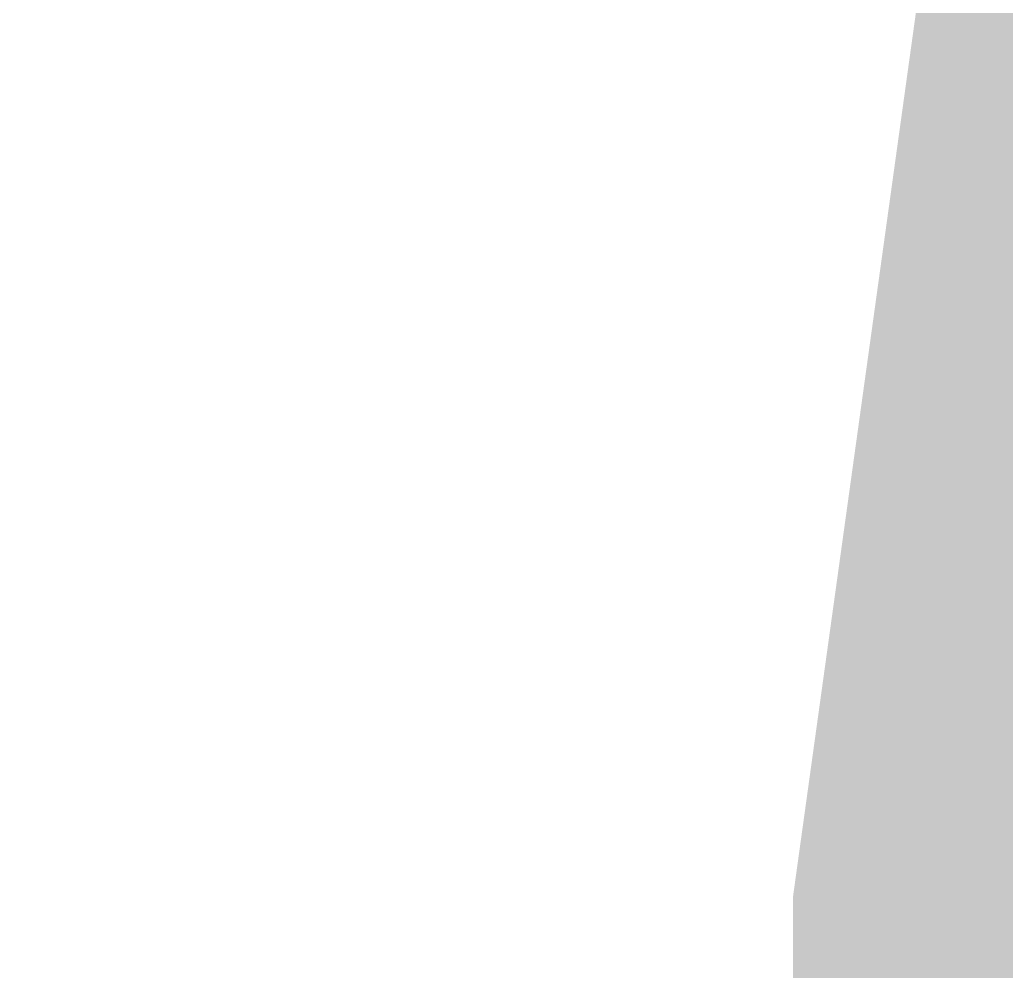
# Model space of a CAD drawing. Extents: x 0 to 1038, y -1303 to 297.
# Drawn here: x 228.918 to 233.463, y 119.26 to 123.643 of the extents above; entities that cross this region are included whole.
import ezdxf

# ---------------------------------------------------------------- set-up
doc = ezdxf.new("R2010")
doc.units = 0
doc.layers.add('YELLOW', color=50, linetype='CONTINUOUS')

msp = doc.modelspace()

# ---------------------------------------------------------------- hatches: boundary and pattern name
at = {"layer": 'YELLOW'}
h = msp.add_hatch(color=256, dxfattribs=at)
h.paths.add_polyline_path([(254.467, 101.9465), (254.4412, 101.9465)], flags=16)
edge = h.paths.add_edge_path()
edge.add_line((246.76, 103.0549), (254.467, 103.0549))
edge.add_line((254.467, 103.0549), (254.467, 101.9465))
edge.add_line((254.1319, 98.8792), (254.467, 101.9465))
edge.add_line((254.1319, 98.8792), (253.1266, 95.9666))
edge.add_line((253.1266, 95.9666), (251.477, 93.3632))
edge.add_line((251.477, 93.3632), (249.3118, 91.1723))
edge.add_line((249.3118, 91.1723), (246.7085, 89.5226))
edge.add_line((246.7085, 89.5226), (243.7958, 88.5174))
edge.add_line((243.7958, 88.5174), (240.7285, 88.1823))
edge.add_line((240.7285, 88.1823), (237.4808, 88.5947))
edge.add_line((237.4808, 88.5947), (234.4135, 89.7546))
edge.add_line((234.4135, 89.7546), (231.7328, 91.6105))
edge.add_line((231.7328, 91.6105), (229.5934, 94.0849))
edge.add_line((229.5934, 94.0849), (228.0984, 96.9976))
edge.add_line((228.0984, 96.9976), (226.1652, 103.2611))
edge.add_line((226.1652, 103.2611), (225.0053, 109.705))
edge.add_line((225.0053, 109.705), (224.6187, 116.2521))
edge.add_line((224.6187, 116.2521), (225.0053, 122.7733))
edge.add_line((225.0053, 122.7733), (226.1652, 129.2172))
edge.add_line((226.1652, 129.2172), (228.0984, 135.4807))
edge.add_line((228.0984, 135.4807), (229.5934, 138.3934))
edge.add_line((229.5934, 138.3934), (231.7328, 140.8679))
edge.add_line((231.7328, 140.8679), (234.4135, 142.7237))
edge.add_line((234.4135, 142.7237), (237.4808, 143.9094))
edge.add_line((237.4808, 143.9094), (240.7285, 144.296))
edge.add_line((240.7285, 144.296), (243.7958, 143.9609))
edge.add_line((243.7958, 143.9609), (246.7085, 142.9557))
edge.add_line((246.7085, 142.9557), (249.3118, 141.306))
edge.add_line((249.3118, 141.306), (251.477, 139.1409))
edge.add_line((251.477, 139.1409), (253.1266, 136.5118))
edge.add_line((253.1266, 136.5118), (254.1319, 133.5991))
edge.add_line((254.1319, 133.5991), (254.467, 130.5318))
edge.add_line((254.467, 130.5318), (246.76, 130.5318))
edge.add_line((246.76, 130.5318), (246.3218, 132.8516))
edge.add_line((246.3218, 132.8516), (245.0073, 134.8363))
edge.add_line((245.0073, 134.8363), (243.0483, 136.1509))
edge.add_line((243.0483, 136.1509), (240.7285, 136.5891))
edge.add_line((240.7285, 136.5891), (238.4087, 136.1251))
edge.add_line((238.4087, 136.1251), (236.4755, 134.759))
edge.add_line((236.4755, 134.759), (235.2383, 132.7485))
edge.add_line((235.2383, 132.7485), (233.4082, 126.2788))
edge.add_line((233.4082, 126.2788), (232.4803, 119.6029))
edge.add_line((232.4803, 119.6029), (232.4803, 112.8754))
edge.add_line((232.4803, 112.8754), (233.4082, 106.2253))
edge.add_line((233.4082, 106.2253), (235.2383, 99.7556))
edge.add_line((235.2383, 99.7556), (236.4755, 97.7193))
edge.add_line((236.4755, 97.7193), (238.4087, 96.379))
edge.add_line((238.4087, 96.379), (240.7285, 95.8892))
edge.add_line((240.7285, 95.8892), (243.0483, 96.3532))
edge.add_line((243.0483, 96.3532), (245.0073, 97.6678))
edge.add_line((245.0073, 97.6678), (246.3218, 99.6267))
edge.add_line((246.3218, 99.6267), (246.76, 101.9465))
edge.add_line((246.76, 101.9465), (246.76, 103.0549))
edge = h.paths.add_edge_path(flags=16)
edge.add_line((254.467, 103.0549), (254.4412, 103.0549))
edge.add_line((240.7285, 144.296), (240.7027, 144.296))
edge.add_line((228.0984, 135.4807), (228.0726, 135.4807))
edge.add_line((228.0984, 96.9976), (228.0726, 96.9976))
edge.add_line((240.7285, 88.1823), (240.7027, 88.1823))

doc.saveas('drawing.dxf')
